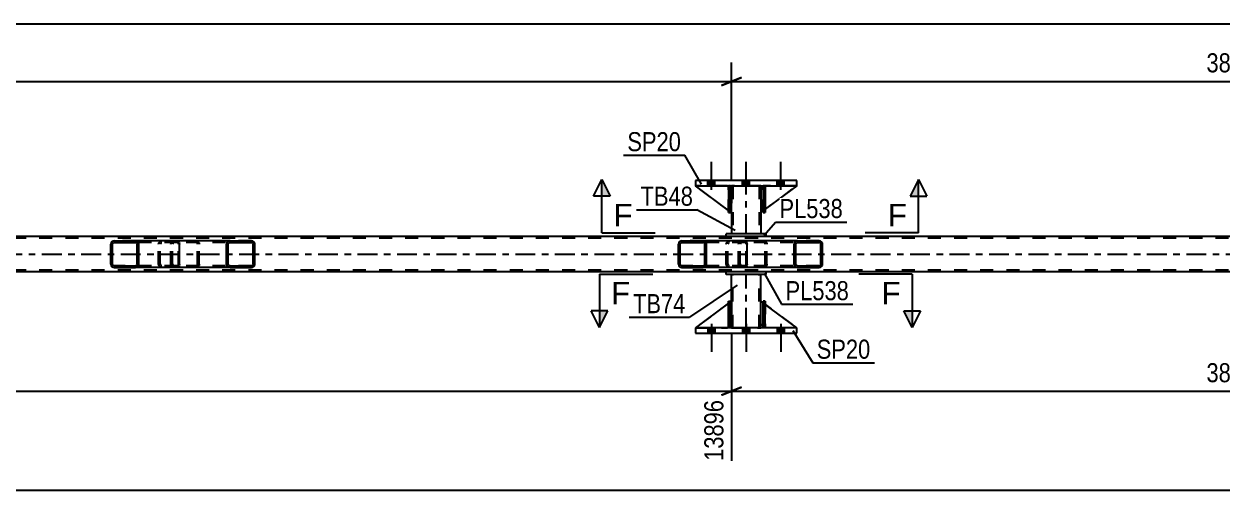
# Model space of a CAD drawing. Header units: millimetres. Extents: x -116 to 725, y -402 to 192.
# Drawn here: x 361.5 to 541.2, y -249.4 to -179.4 of the extents above; entities that cross this region are included whole.
import ezdxf

# ---------------------------------------------------------------- set-up
doc = ezdxf.new("R2010")
doc.units = ezdxf.units.MM
doc.linetypes.add('DXK_LINE_DOT2', pattern=[3.9198, 1.9599, -1.9599])
doc.linetypes.add('DXK_LINE_DOT3', pattern=[5.9187, 2.979, -0.9799, 0.9799, -0.9799])
doc.styles.add('Arial', font='ARIAL.TTF', dxfattribs={"height": 0.2})
doc.styles.add('Arial Narrow', font='ARIALN.TTF', dxfattribs={"height": 0.2})

# ---------------------------------------------------------------- blocks, each defined once
blk = doc.blocks.new('Part-203723422-4211 - 3915')
at = {"color": 2, "linetype": 'Continuous'}
for p, q in [((477.38, -202.95), (462.18, -202.95)), ((462.18, -202.95), (462.18, -203.75)), ((477.38, -203.75), (477.38, -202.95)), ((462.18, -203.75), (477.38, -203.75))]:
    blk.add_line(p, q, dxfattribs=at)
blk = doc.blocks.new('Part-203723422-3948 - 3915')
at = {"linetype": 'Continuous'}
h = blk.add_hatch(dxfattribs=at)
h.set_pattern_fill('', scale=0.7, style=0, pattern_type=0)
h.set_pattern_definition([(45, (481.2294, -212.2849), (-1.57154, 1.57154), [])])
h.paths.add_polyline_path([(481.27, -212.47), (481.23, -212.28), (481.12, -212.13), (480.95, -212.03), (480.76, -211.99), (477.52, -211.99), (477.33, -212.03), (477.16, -212.13), (477.05, -212.28), (477.01, -212.47), (477.01, -215.51), (477.05, -215.69), (477.16, -215.85), (477.33, -215.95), (477.52, -215.99), (480.76, -215.99), (480.95, -215.95), (481.12, -215.85), (481.23, -215.69), (481.27, -215.51)])
h.paths.add_polyline_path([(480.99, -215.6), (480.94, -215.68), (480.86, -215.73), (480.76, -215.75), (477.52, -215.75), (477.42, -215.73), (477.34, -215.68), (477.29, -215.6), (477.27, -215.51), (477.27, -212.47), (477.29, -212.38), (477.34, -212.3), (477.42, -212.25), (477.52, -212.23), (480.76, -212.23), (480.86, -212.25), (480.94, -212.3), (480.99, -212.38), (481.01, -212.47), (481.01, -215.51)])
at = {"color": 7, "linetype": 'DXK_LINE_DOT2'}
for p, q in [((468.98, -212.03), (469.17, -211.99)), ((469.65, -211.99), (469.17, -211.99)), ((472.41, -211.99), (472.6, -212.03)), ((480.76, -211.99), (477.52, -211.99)), ((468.66, -212.47), (468.7, -212.28)), ((468.66, -215.51), (468.66, -212.47)), ((468.94, -212.38), (468.92, -212.47)), ((468.92, -215.51), (468.92, -212.47)), ((468.99, -212.3), (468.94, -212.38)), ((469.08, -212.25), (468.99, -212.3)), ((469.17, -212.23), (469.08, -212.25)), ((480.76, -212.23), (469.17, -212.23)), ((472.51, -212.25), (472.41, -212.23)), ((472.59, -212.3), (472.51, -212.25)), ((472.64, -212.38), (472.59, -212.3)), ((472.66, -212.47), (472.64, -212.38)), ((472.66, -215.51), (472.66, -212.47)), ((472.88, -212.28), (472.92, -212.47)), ((472.92, -215.51), (472.92, -212.47)), ((468.7, -215.69), (468.66, -215.51)), ((468.92, -215.51), (468.94, -215.6)), ((468.94, -215.6), (468.99, -215.68)), ((472.59, -215.68), (472.64, -215.6)), ((472.64, -215.6), (472.66, -215.51)), ((472.92, -215.51), (472.88, -215.69)), ((469.17, -215.99), (468.98, -215.95)), ((468.99, -215.68), (469.08, -215.73)), ((469.08, -215.73), (469.17, -215.75)), ((480.76, -215.75), (469.17, -215.75)), ((469.65, -215.99), (469.17, -215.99)), ((472.41, -215.75), (472.51, -215.73)), ((472.6, -215.95), (472.41, -215.99)), ((472.51, -215.73), (472.59, -215.68)), ((480.76, -215.99), (477.52, -215.99))]:
    blk.add_line(p, q, dxfattribs=at)
at = {"color": 2, "linetype": 'Continuous'}
for p, q in [((477.52, -211.99), (469.65, -211.99)), ((477.52, -211.99), (477.33, -212.03)), ((477.52, -211.99), (480.76, -211.99)), ((480.95, -212.03), (480.76, -211.99)), ((477.05, -212.28), (477.01, -212.47)), ((477.01, -215.51), (477.01, -212.47)), ((477.27, -212.47), (477.29, -212.38)), ((477.27, -215.51), (477.27, -212.47)), ((477.29, -212.38), (477.34, -212.3)), ((477.34, -212.3), (477.42, -212.25)), ((477.42, -212.25), (477.52, -212.23)), ((477.52, -212.23), (480.76, -212.23)), ((480.76, -212.23), (480.86, -212.25)), ((480.86, -212.25), (480.94, -212.3)), ((480.94, -212.3), (480.99, -212.38)), ((480.99, -212.38), (481.01, -212.47)), ((481.01, -215.51), (481.01, -212.47)), ((481.27, -212.47), (481.23, -212.28)), ((481.27, -215.51), (481.27, -212.47)), ((477.01, -215.51), (477.05, -215.69)), ((477.29, -215.6), (477.27, -215.51)), ((477.34, -215.68), (477.29, -215.6)), ((480.99, -215.6), (480.94, -215.68)), ((481.01, -215.51), (480.99, -215.6)), ((481.23, -215.69), (481.27, -215.51)), ((477.52, -215.99), (469.65, -215.99)), ((477.33, -215.95), (477.52, -215.99)), ((477.42, -215.73), (477.34, -215.68)), ((477.52, -215.75), (477.42, -215.73)), ((477.52, -215.75), (480.76, -215.75)), ((477.52, -215.99), (480.76, -215.99)), ((480.86, -215.73), (480.76, -215.75)), ((480.76, -215.99), (480.95, -215.95)), ((480.94, -215.68), (480.86, -215.73))]:
    blk.add_line(p, q, dxfattribs=at)
at = {"color": 7, "linetype": 'DXK_LINE_DOT2'}
for centre, start, end in [((469.15, -212.49), 110.7583, 155.68), ((472.43, -212.49), 24.32, 69.2417), ((469.15, -215.49), 204.32, 249.2417), ((472.43, -215.49), 290.7583, 335.68)]:
    blk.add_arc(centre, 0.496, start, end, dxfattribs=at)
at = {"color": 2, "linetype": 'Continuous'}
for centre, start, end in [((477.5, -212.49), 110.7583, 155.68), ((480.78, -212.49), 24.32, 69.2417), ((477.5, -215.49), 204.32, 249.2417), ((480.78, -215.49), 290.7583, 335.68)]:
    blk.add_arc(centre, 0.496, start, end, dxfattribs=at)
blk = doc.blocks.new('Part-203723422-4023 - 3915')
at = {"linetype": 'Continuous'}
h = blk.add_hatch(dxfattribs=at)
h.set_pattern_fill('', scale=0.7, style=0, pattern_type=0)
h.set_pattern_definition([(45, (463.8187, -212.2849), (-1.57154, 1.57154), [])])
h.paths.add_polyline_path([(463.86, -212.47), (463.82, -212.28), (463.71, -212.13), (463.55, -212.03), (463.35, -211.99), (460.17, -211.99), (459.98, -212.03), (459.81, -212.13), (459.71, -212.28), (459.67, -212.47), (459.67, -215.51), (459.71, -215.69), (459.81, -215.85), (459.98, -215.95), (460.17, -215.99), (463.35, -215.99), (463.55, -215.95), (463.71, -215.85), (463.82, -215.69), (463.86, -215.51)])
h.paths.add_polyline_path([(463.59, -215.6), (463.53, -215.68), (463.45, -215.73), (463.35, -215.75), (460.17, -215.75), (460.07, -215.73), (459.99, -215.68), (459.94, -215.6), (459.92, -215.51), (459.92, -212.47), (459.94, -212.38), (459.99, -212.3), (460.07, -212.25), (460.17, -212.23), (463.35, -212.23), (463.45, -212.25), (463.53, -212.3), (463.59, -212.38), (463.61, -212.47), (463.61, -215.51)])
at = {"color": 2, "linetype": 'Continuous'}
for p, q in [((460.17, -211.99), (459.98, -212.03)), ((460.17, -211.99), (463.35, -211.99)), ((469.65, -211.99), (463.35, -211.99)), ((463.55, -212.03), (463.35, -211.99)), ((469.65, -211.99), (469.76, -212.03)), ((459.71, -212.28), (459.67, -212.47)), ((459.67, -215.51), (459.67, -212.47)), ((459.92, -212.47), (459.94, -212.38)), ((459.92, -215.51), (459.92, -212.47)), ((459.94, -212.38), (459.99, -212.3)), ((459.99, -212.3), (460.07, -212.25)), ((460.07, -212.25), (460.17, -212.23)), ((460.17, -212.23), (463.35, -212.23)), ((463.35, -212.23), (463.45, -212.25)), ((463.45, -212.25), (463.53, -212.3)), ((463.53, -212.3), (463.59, -212.38)), ((463.59, -212.38), (463.61, -212.47)), ((463.61, -215.51), (463.61, -212.47)), ((463.86, -212.47), (463.82, -212.28)), ((463.86, -215.51), (463.86, -212.47)), ((469.76, -212.03), (469.85, -212.13)), ((469.85, -212.13), (469.9, -212.28)), ((469.9, -212.28), (469.93, -212.47)), ((469.93, -215.51), (469.93, -212.47)), ((459.67, -215.51), (459.71, -215.69)), ((459.94, -215.6), (459.92, -215.51)), ((459.99, -215.68), (459.94, -215.6)), ((463.59, -215.6), (463.53, -215.68)), ((463.61, -215.51), (463.59, -215.6)), ((463.82, -215.69), (463.86, -215.51)), ((469.93, -215.51), (469.9, -215.69)), ((459.98, -215.95), (460.17, -215.99)), ((460.07, -215.73), (459.99, -215.68)), ((460.17, -215.75), (460.07, -215.73)), ((460.17, -215.75), (463.35, -215.75)), ((460.17, -215.99), (463.35, -215.99)), ((463.45, -215.73), (463.35, -215.75)), ((463.35, -215.99), (463.55, -215.95)), ((469.65, -215.99), (463.35, -215.99)), ((463.53, -215.68), (463.45, -215.73)), ((469.76, -215.95), (469.65, -215.99)), ((469.85, -215.85), (469.76, -215.95)), ((469.9, -215.69), (469.85, -215.85))]:
    blk.add_line(p, q, dxfattribs=at)
at = {"color": 7, "linetype": 'DXK_LINE_DOT2'}
for p, q in [((463.35, -211.99), (460.17, -211.99)), ((467.13, -212.03), (467.32, -211.99)), ((468.66, -212.23), (468.66, -211.99)), ((469.65, -212.23), (460.17, -212.23)), ((466.82, -212.47), (466.86, -212.28)), ((466.82, -215.51), (466.82, -212.47)), ((467.09, -212.38), (467.07, -212.47)), ((467.07, -215.51), (467.07, -212.47)), ((467.14, -212.3), (467.09, -212.38)), ((467.22, -212.25), (467.14, -212.3)), ((467.32, -212.23), (467.22, -212.25)), ((469.71, -212.25), (469.65, -212.23)), ((469.75, -212.3), (469.71, -212.25)), ((469.78, -212.38), (469.75, -212.3)), ((469.79, -212.47), (469.78, -212.38)), ((469.79, -215.51), (469.79, -212.47)), ((466.86, -215.69), (466.82, -215.51)), ((467.07, -215.51), (467.09, -215.6)), ((467.09, -215.6), (467.14, -215.68)), ((469.75, -215.68), (469.78, -215.6)), ((469.78, -215.6), (469.79, -215.51)), ((469.65, -215.75), (460.17, -215.75)), ((463.35, -215.99), (460.17, -215.99)), ((467.32, -215.99), (467.13, -215.95)), ((467.14, -215.68), (467.16, -215.69)), ((467.16, -215.69), (467.22, -215.73)), ((467.22, -215.73), (467.32, -215.75)), ((468.66, -215.99), (468.66, -215.75)), ((469.65, -215.75), (469.71, -215.73)), ((469.71, -215.73), (469.75, -215.68))]:
    blk.add_line(p, q, dxfattribs=at)
at = {"color": 2, "linetype": 'Continuous'}
for centre, start, end in [((460.16, -212.48), 111.1941, 156.1506), ((463.37, -212.48), 23.8494, 68.8059), ((460.16, -215.49), 203.8494, 248.8059), ((463.37, -215.49), 291.1941, 336.1506)]:
    blk.add_arc(centre, 0.492, start, end, dxfattribs=at)
at = {"color": 7, "linetype": 'DXK_LINE_DOT2'}
for centre, start, end in [((467.31, -212.48), 111.1941, 156.1506), ((467.31, -215.49), 203.8494, 248.8059)]:
    blk.add_arc(centre, 0.492, start, end, dxfattribs=at)
blk = doc.blocks.new('Part-203723422-4037 - 3915')
at = {"color": 2, "linetype": 'Continuous'}
for p, q in [((472.78, -210.95), (466.78, -210.95)), ((466.78, -211.35), (466.78, -210.95)), ((472.78, -211.35), (466.78, -211.35)), ((472.78, -211.35), (472.78, -210.95))]:
    blk.add_line(p, q, dxfattribs=at)
blk = doc.blocks.new('Part-203723422-4042 - 3915')
at = {"color": 2, "linetype": 'Continuous'}
for p, q in [((472.78, -216.63), (466.78, -216.63)), ((466.78, -217.03), (466.78, -216.63)), ((472.78, -217.03), (466.78, -217.03)), ((472.78, -217.03), (472.78, -216.63))]:
    blk.add_line(p, q, dxfattribs=at)
blk = doc.blocks.new('Part-203723422-4047 - 3915')
at = {"color": 2, "linetype": 'Continuous'}
for p, q in [((472.65, -203.75), (472.33, -203.75)), ((472.33, -203.75), (472.33, -207.75)), ((472.65, -203.75), (472.65, -203.75)), ((472.65, -203.75), (472.65, -207.75)), ((472.65, -207.75), (472.33, -207.75))]:
    blk.add_line(p, q, dxfattribs=at)
at = {"color": 7, "linetype": 'DXK_LINE_DOT2'}
for p, q in [((472.33, -204.35), (472.33, -203.75)), ((472.65, -204.35), (472.33, -204.35)), ((472.33, -204.35), (472.33, -207.75)), ((472.65, -204.35), (472.65, -203.75)), ((472.65, -203.75), (472.65, -203.75)), ((472.65, -207.75), (472.65, -204.35))]:
    blk.add_line(p, q, dxfattribs=at)
blk = doc.blocks.new('Part-203723422-4057 - 3915')
at = {"color": 2, "linetype": 'Continuous'}
for p, q in [((472.33, -225.03), (472.33, -221.03)), ((472.33, -221.03), (472.65, -221.03)), ((472.65, -225.03), (472.65, -221.03)), ((472.33, -225.03), (472.33, -225.03)), ((472.65, -225.03), (472.33, -225.03))]:
    blk.add_line(p, q, dxfattribs=at)
at = {"color": 7, "linetype": 'DXK_LINE_DOT2'}
for p, q in [((472.33, -221.03), (472.33, -224.43)), ((472.65, -224.43), (472.65, -221.03)), ((472.33, -224.43), (472.33, -225.03)), ((472.33, -224.43), (472.65, -224.43)), ((472.65, -225.03), (472.65, -224.43)), ((472.65, -225.03), (472.65, -225.03))]:
    blk.add_line(p, q, dxfattribs=at)
blk = doc.blocks.new('Part-203723422-4024 - 3915')
at = {"linetype": 'Continuous'}
h = blk.add_hatch(dxfattribs=at)
h.set_pattern_fill('', scale=0.7, style=0, pattern_type=0)
h.set_pattern_definition([(45, (396.0952, -212.2849), (-1.57154, 1.57154), [])])
h.paths.add_polyline_path([(396.13, -212.47), (396.1, -212.28), (395.98, -212.13), (395.82, -212.03), (395.62, -211.99), (392.39, -211.99), (392.19, -212.03), (392.03, -212.13), (391.92, -212.28), (391.88, -212.47), (391.88, -215.51), (391.92, -215.69), (392.03, -215.85), (392.19, -215.95), (392.39, -215.99), (395.62, -215.99), (395.82, -215.95), (395.98, -215.85), (396.1, -215.69), (396.13, -215.51)])
h.paths.add_polyline_path([(395.86, -215.6), (395.8, -215.68), (395.72, -215.73), (395.62, -215.75), (392.39, -215.75), (392.29, -215.73), (392.21, -215.68), (392.15, -215.6), (392.13, -215.51), (392.13, -212.47), (392.15, -212.38), (392.21, -212.3), (392.29, -212.25), (392.39, -212.23), (395.62, -212.23), (395.72, -212.25), (395.8, -212.3), (395.86, -212.38), (395.88, -212.47), (395.88, -215.51)])
at = {"color": 7, "linetype": 'DXK_LINE_DOT2'}
for p, q in [((383.84, -212.03), (384.04, -211.99)), ((384.52, -211.99), (384.04, -211.99)), ((387.27, -211.99), (387.47, -212.03)), ((395.62, -211.99), (392.39, -211.99)), ((383.53, -212.47), (383.57, -212.28)), ((383.53, -215.51), (383.53, -212.47)), ((383.8, -212.38), (383.78, -212.47)), ((383.78, -215.51), (383.78, -212.47)), ((383.86, -212.3), (383.8, -212.38)), ((383.94, -212.25), (383.86, -212.3)), ((384.04, -212.23), (383.94, -212.25)), ((395.62, -212.23), (384.04, -212.23)), ((387.37, -212.25), (387.27, -212.23)), ((387.45, -212.3), (387.37, -212.25)), ((387.51, -212.38), (387.45, -212.3)), ((387.53, -212.47), (387.51, -212.38)), ((387.53, -215.51), (387.53, -212.47)), ((387.75, -212.28), (387.78, -212.47)), ((387.78, -215.51), (387.78, -212.47)), ((383.57, -215.69), (383.53, -215.51)), ((383.78, -215.51), (383.8, -215.6)), ((383.8, -215.6), (383.86, -215.68)), ((387.45, -215.68), (387.51, -215.6)), ((387.51, -215.6), (387.53, -215.51)), ((387.78, -215.51), (387.75, -215.69)), ((384.04, -215.99), (383.84, -215.95)), ((383.86, -215.68), (383.94, -215.73)), ((383.94, -215.73), (384.04, -215.75)), ((395.62, -215.75), (384.04, -215.75)), ((384.52, -215.99), (384.04, -215.99)), ((387.27, -215.75), (387.37, -215.73)), ((387.47, -215.95), (387.27, -215.99)), ((387.37, -215.73), (387.45, -215.68)), ((395.62, -215.99), (392.39, -215.99))]:
    blk.add_line(p, q, dxfattribs=at)
at = {"color": 2, "linetype": 'Continuous'}
for p, q in [((392.39, -211.99), (384.52, -211.99)), ((392.39, -211.99), (392.19, -212.03)), ((392.39, -211.99), (395.62, -211.99)), ((395.82, -212.03), (395.62, -211.99)), ((391.92, -212.28), (391.88, -212.47)), ((391.88, -215.51), (391.88, -212.47)), ((392.13, -212.47), (392.15, -212.38)), ((392.13, -215.51), (392.13, -212.47)), ((392.15, -212.38), (392.21, -212.3)), ((392.21, -212.3), (392.29, -212.25)), ((392.29, -212.25), (392.39, -212.23)), ((392.39, -212.23), (395.62, -212.23)), ((395.62, -212.23), (395.72, -212.25)), ((395.72, -212.25), (395.8, -212.3)), ((395.8, -212.3), (395.86, -212.38)), ((395.86, -212.38), (395.88, -212.47)), ((395.88, -215.51), (395.88, -212.47)), ((396.13, -212.47), (396.1, -212.28)), ((396.13, -215.51), (396.13, -212.47)), ((391.88, -215.51), (391.92, -215.69)), ((392.15, -215.6), (392.13, -215.51)), ((392.21, -215.68), (392.15, -215.6)), ((395.86, -215.6), (395.8, -215.68)), ((395.88, -215.51), (395.86, -215.6)), ((396.1, -215.69), (396.13, -215.51)), ((392.39, -215.99), (384.52, -215.99)), ((392.19, -215.95), (392.39, -215.99)), ((392.29, -215.73), (392.21, -215.68)), ((392.39, -215.75), (392.29, -215.73)), ((392.39, -215.75), (395.62, -215.75)), ((392.39, -215.99), (395.62, -215.99)), ((395.72, -215.73), (395.62, -215.75)), ((395.62, -215.99), (395.82, -215.95)), ((395.8, -215.68), (395.72, -215.73))]:
    blk.add_line(p, q, dxfattribs=at)
at = {"color": 7, "linetype": 'DXK_LINE_DOT2'}
for centre, start, end in [((384.02, -212.49), 110.7583, 155.68), ((387.29, -212.49), 24.32, 69.2417), ((384.02, -215.49), 204.32, 249.2417), ((387.29, -215.49), 290.7583, 335.68)]:
    blk.add_arc(centre, 0.496, start, end, dxfattribs=at)
at = {"color": 2, "linetype": 'Continuous'}
for centre, start, end in [((392.37, -212.49), 110.7583, 155.68), ((395.64, -212.49), 24.32, 69.2417), ((392.37, -215.49), 204.32, 249.2417), ((395.64, -215.49), 290.7583, 335.68)]:
    blk.add_arc(centre, 0.496, start, end, dxfattribs=at)
blk = doc.blocks.new('Part-203723422-4050 - 3915')
at = {"color": 2, "linetype": 'Continuous'}
for p, q in [((467.13, -207.42), (462.18, -203.75)), ((467.13, -203.9), (466.98, -203.75)), ((467.58, -204.35), (467.45, -204.22)), ((467.58, -204.35), (467.58, -204.35)), ((467.58, -207.75), (467.58, -204.35)), ((467.45, -207.66), (467.58, -207.75)), ((467.58, -207.75), (467.58, -207.75))]:
    blk.add_line(p, q, dxfattribs=at)
at = {"color": 7, "linetype": 'DXK_LINE_DOT2'}
for p, q in [((466.98, -203.75), (462.18, -203.75)), ((466.98, -203.75), (467.58, -204.35)), ((467.45, -204.22), (467.13, -203.9)), ((467.58, -204.35), (467.58, -207.75)), ((467.45, -207.66), (467.13, -207.42))]:
    blk.add_line(p, q, dxfattribs=at)
blk = doc.blocks.new('Bolt-203723422-4055 - 3915')
at = {"linetype": 'Continuous'}
for points in [[(465.1, -225.03), (464.06, -225.03), (464.06, -225.83), (465.1, -225.83)], [(465.1, -225.03), (464.06, -225.03), (464.06, -225.83), (465.1, -225.83)], [(465.1, -225.03), (464.06, -225.03), (464.06, -225.83), (465.1, -225.83)], [(470.3, -225.03), (469.26, -225.03), (469.26, -225.83), (470.3, -225.83)], [(470.3, -225.03), (469.26, -225.03), (469.26, -225.83), (470.3, -225.83)], [(475.5, -225.03), (474.46, -225.03), (474.46, -225.83), (475.5, -225.83)], [(475.5, -225.03), (474.46, -225.03), (474.46, -225.83), (475.5, -225.83)], [(475.5, -225.03), (474.46, -225.03), (474.46, -225.83), (475.5, -225.83)]]:
    blk.add_hatch(color=1, dxfattribs=at).paths.add_polyline_path(points)
at = {"color": 1, "linetype": 'Continuous'}
for p, q in [((464.58, -224.43), (464.58, -228.63)), ((464.58, -224.43), (464.58, -228.63)), ((464.58, -224.43), (464.58, -228.63)), ((469.78, -224.43), (469.78, -228.63)), ((469.78, -224.43), (469.78, -228.63)), ((474.98, -224.43), (474.98, -228.63)), ((474.98, -224.43), (474.98, -228.63)), ((474.98, -224.43), (474.98, -228.63)), ((464.06, -225.03), (464.06, -225.83)), ((464.06, -225.03), (464.06, -225.83)), ((464.06, -225.03), (464.06, -225.83)), ((465.1, -225.03), (465.1, -225.83)), ((465.1, -225.03), (465.1, -225.83)), ((465.1, -225.03), (465.1, -225.83)), ((469.26, -225.03), (469.26, -225.83)), ((469.26, -225.03), (469.26, -225.83)), ((470.3, -225.03), (470.3, -225.83)), ((470.3, -225.03), (470.3, -225.83)), ((474.46, -225.03), (474.46, -225.83)), ((474.46, -225.03), (474.46, -225.83)), ((474.46, -225.03), (474.46, -225.83)), ((475.5, -225.03), (475.5, -225.83)), ((475.5, -225.03), (475.5, -225.83)), ((475.5, -225.03), (475.5, -225.83))]:
    blk.add_line(p, q, dxfattribs=at)
blk = doc.blocks.new('Bolt-203723422-4056 - 3915')
at = {"linetype": 'Continuous'}
for points in [[(464.06, -203.75), (465.1, -203.75), (465.1, -202.95), (464.06, -202.95)], [(464.06, -203.75), (465.1, -203.75), (465.1, -202.95), (464.06, -202.95)], [(464.06, -203.75), (465.1, -203.75), (465.1, -202.95), (464.06, -202.95)], [(469.26, -203.75), (470.3, -203.75), (470.3, -202.95), (469.26, -202.95)], [(469.26, -203.75), (470.3, -203.75), (470.3, -202.95), (469.26, -202.95)], [(474.46, -203.75), (475.5, -203.75), (475.5, -202.95), (474.46, -202.95)], [(474.46, -203.75), (475.5, -203.75), (475.5, -202.95), (474.46, -202.95)], [(474.46, -203.75), (475.5, -203.75), (475.5, -202.95), (474.46, -202.95)]]:
    blk.add_hatch(color=1, dxfattribs=at).paths.add_polyline_path(points)
at = {"color": 1, "linetype": 'Continuous'}
for p, q in [((464.58, -204.35), (464.58, -200.15)), ((464.58, -204.35), (464.58, -200.15)), ((464.58, -204.35), (464.58, -200.15)), ((469.78, -204.35), (469.78, -200.15)), ((469.78, -204.35), (469.78, -200.15)), ((474.98, -204.35), (474.98, -200.15)), ((474.98, -204.35), (474.98, -200.15)), ((474.98, -204.35), (474.98, -200.15)), ((464.06, -203.75), (464.06, -202.95)), ((464.06, -203.75), (464.06, -202.95)), ((464.06, -203.75), (464.06, -202.95)), ((465.1, -203.75), (465.1, -202.95)), ((465.1, -203.75), (465.1, -202.95)), ((465.1, -203.75), (465.1, -202.95)), ((469.26, -203.75), (469.26, -202.95)), ((469.26, -203.75), (469.26, -202.95)), ((470.3, -203.75), (470.3, -202.95)), ((470.3, -203.75), (470.3, -202.95)), ((474.46, -203.75), (474.46, -202.95)), ((474.46, -203.75), (474.46, -202.95)), ((474.46, -203.75), (474.46, -202.95)), ((475.5, -203.75), (475.5, -202.95)), ((475.5, -203.75), (475.5, -202.95)), ((475.5, -203.75), (475.5, -202.95))]:
    blk.add_line(p, q, dxfattribs=at)
blk = doc.blocks.new('Part-203723422-4060 - 3915')
at = {"color": 2, "linetype": 'Continuous'}
for p, q in [((467.13, -221.36), (462.18, -225.03)), ((467.58, -221.03), (467.45, -221.12)), ((467.58, -224.43), (467.58, -221.03)), ((467.58, -224.43), (467.45, -224.56)), ((467.58, -224.43), (467.58, -224.43)), ((467.13, -224.88), (466.98, -225.03))]:
    blk.add_line(p, q, dxfattribs=at)
at = {"color": 7, "linetype": 'DXK_LINE_DOT2'}
for p, q in [((467.45, -221.12), (467.13, -221.36)), ((467.58, -224.43), (467.58, -221.03)), ((467.58, -224.43), (466.98, -225.03)), ((467.45, -224.56), (467.13, -224.88)), ((462.18, -225.03), (466.98, -225.03))]:
    blk.add_line(p, q, dxfattribs=at)
blk = doc.blocks.new('Part-203723422-4063 - 3915')
at = {"color": 7, "linetype": 'DXK_LINE_DOT2'}
for p, q in [((467.58, -221.03), (462.18, -225.03)), ((467.58, -224.43), (467.58, -221.03)), ((467.58, -221.03), (467.58, -224.43)), ((466.98, -225.03), (467.58, -224.43)), ((467.58, -224.43), (466.98, -225.03)), ((467.58, -224.43), (467.58, -224.43)), ((462.18, -225.03), (466.98, -225.03))]:
    blk.add_line(p, q, dxfattribs=at)
blk = doc.blocks.new('Part-203723422-4066 - 3915')
at = {"color": 2, "linetype": 'Continuous'}
for p, q in [((471.98, -224.43), (471.98, -221.03)), ((472.33, -221.29), (471.98, -221.03)), ((477.38, -225.03), (472.65, -221.53)), ((472.33, -224.78), (471.98, -224.43))]:
    blk.add_line(p, q, dxfattribs=at)
at = {"color": 7, "linetype": 'DXK_LINE_DOT2'}
for p, q in [((472.65, -221.53), (472.33, -221.29)), ((472.58, -225.03), (472.33, -224.78)), ((477.38, -225.03), (472.58, -225.03)), ((477.38, -225.03), (477.38, -225.03)), ((477.38, -225.03), (477.38, -225.03))]:
    blk.add_line(p, q, dxfattribs=at)
blk = doc.blocks.new('Part-203723422-4114 - 3915')
at = {"color": 2, "linetype": 'Continuous'}
for p, q in [((467.58, -203.75), (467.58, -204.35)), ((471.98, -203.75), (471.98, -204.35)), ((467.58, -207.75), (467.58, -210.95)), ((471.98, -207.75), (471.98, -210.95))]:
    blk.add_line(p, q, dxfattribs=at)
at = {"color": 7, "linetype": 'DXK_LINE_DOT2'}
for p, q in [((471.98, -203.75), (467.58, -203.75)), ((467.58, -204.35), (467.58, -207.75)), ((467.82, -203.75), (467.82, -210.95)), ((471.74, -203.75), (471.74, -210.95)), ((471.98, -204.35), (471.98, -207.75)), ((471.98, -210.95), (467.58, -210.95))]:
    blk.add_line(p, q, dxfattribs=at)
at = {"color": 7, "linetype": 'DXK_LINE_DOT3'}
blk.add_line((469.78, -210.95), (469.78, -203.75), dxfattribs=at)
blk = doc.blocks.new('Part-203723422-4117 - 3915')
at = {"color": 7, "linetype": 'DXK_LINE_DOT2'}
for p, q in [((471.98, -224.43), (471.98, -221.03)), ((471.98, -221.03), (477.38, -225.03)), ((472.58, -225.03), (471.98, -224.43)), ((477.38, -225.03), (472.58, -225.03))]:
    blk.add_line(p, q, dxfattribs=at)
blk = doc.blocks.new('Part-203723422-4122 - 3915')
at = {"color": 2, "linetype": 'Continuous'}
for p, q in [((462.18, -225.03), (462.18, -225.83)), ((477.38, -225.03), (462.18, -225.03)), ((462.18, -225.83), (477.38, -225.83)), ((477.38, -225.83), (477.38, -225.03))]:
    blk.add_line(p, q, dxfattribs=at)
blk = doc.blocks.new('Part-203723422-4127 - 3915')
at = {"color": 2, "linetype": 'Continuous'}
for p, q in [((467.58, -221.03), (467.58, -217.03)), ((471.98, -221.03), (471.98, -217.03)), ((467.58, -225.03), (467.58, -224.43)), ((471.98, -225.03), (471.98, -224.43))]:
    blk.add_line(p, q, dxfattribs=at)
at = {"color": 7, "linetype": 'DXK_LINE_DOT2'}
for p, q in [((471.98, -217.03), (467.58, -217.03)), ((467.82, -225.03), (467.82, -217.03)), ((471.74, -225.03), (471.74, -217.03)), ((467.58, -224.43), (467.58, -221.03)), ((471.98, -224.43), (471.98, -221.03)), ((467.58, -225.03), (471.98, -225.03))]:
    blk.add_line(p, q, dxfattribs=at)
at = {"color": 7, "linetype": 'DXK_LINE_DOT3'}
blk.add_line((469.78, -225.03), (469.78, -217.03), dxfattribs=at)
blk = doc.blocks.new('Part-203723422-4128 - 3915')
at = {"color": 7, "linetype": 'DXK_LINE_DOT2'}
for p, q in [((467.13, -204.35), (467.13, -203.75)), ((467.13, -203.75), (467.13, -203.75)), ((467.13, -203.75), (467.13, -207.75)), ((467.45, -203.75), (467.13, -203.75)), ((467.13, -207.75), (467.13, -204.35)), ((467.13, -204.35), (467.45, -204.35)), ((467.45, -204.35), (467.45, -203.75)), ((467.45, -207.75), (467.45, -203.75)), ((467.45, -204.35), (467.45, -207.75)), ((467.13, -207.75), (467.45, -207.75))]:
    blk.add_line(p, q, dxfattribs=at)
blk = doc.blocks.new('Part-203723422-4129 - 3915')
at = {"color": 7, "linetype": 'DXK_LINE_DOT2'}
for p, q in [((472.33, -204.35), (472.33, -203.75)), ((472.33, -203.75), (472.33, -203.75)), ((472.33, -203.75), (472.33, -207.75)), ((472.65, -203.75), (472.33, -203.75)), ((472.33, -207.75), (472.33, -204.35)), ((472.33, -204.35), (472.65, -204.35)), ((472.65, -204.35), (472.65, -203.75)), ((472.65, -207.75), (472.65, -203.75)), ((472.65, -204.35), (472.65, -207.75)), ((472.33, -207.75), (472.65, -207.75))]:
    blk.add_line(p, q, dxfattribs=at)
blk = doc.blocks.new('Part-203723422-4130 - 3915')
at = {"color": 2, "linetype": 'Continuous'}
for p, q in [((467.45, -203.75), (467.13, -203.75)), ((467.13, -203.75), (467.13, -207.75)), ((467.45, -203.75), (467.45, -203.75)), ((467.45, -203.75), (467.45, -207.75)), ((467.45, -207.75), (467.13, -207.75))]:
    blk.add_line(p, q, dxfattribs=at)
at = {"color": 7, "linetype": 'DXK_LINE_DOT2'}
for p, q in [((467.13, -204.35), (467.13, -203.75)), ((467.45, -204.35), (467.13, -204.35)), ((467.13, -204.35), (467.13, -207.75)), ((467.45, -204.35), (467.45, -203.75)), ((467.45, -203.75), (467.45, -203.75)), ((467.45, -207.75), (467.45, -204.35))]:
    blk.add_line(p, q, dxfattribs=at)
blk = doc.blocks.new('Part-203723422-4135 - 3915')
at = {"color": 7, "linetype": 'DXK_LINE_DOT2'}
for p, q in [((467.58, -207.75), (462.18, -203.75)), ((462.18, -203.75), (466.98, -203.75)), ((466.98, -203.75), (467.58, -204.35)), ((467.58, -204.35), (466.98, -203.75)), ((467.58, -204.35), (467.58, -207.75)), ((467.58, -204.35), (467.58, -204.35)), ((467.58, -204.35), (467.58, -207.75))]:
    blk.add_line(p, q, dxfattribs=at)
blk = doc.blocks.new('Part-203723422-4138 - 3915')
at = {"color": 2, "linetype": 'Continuous'}
for p, q in [((472.33, -204), (471.98, -204.35)), ((471.98, -204.35), (471.98, -207.75)), ((477.38, -203.75), (472.65, -207.25)), ((472.33, -207.49), (471.98, -207.75))]:
    blk.add_line(p, q, dxfattribs=at)
at = {"color": 7, "linetype": 'DXK_LINE_DOT2'}
for p, q in [((472.58, -203.75), (472.33, -204)), ((477.38, -203.75), (472.58, -203.75)), ((472.65, -207.25), (472.33, -207.49))]:
    blk.add_line(p, q, dxfattribs=at)
blk = doc.blocks.new('Part-203723422-4141 - 3915')
at = {"color": 7, "linetype": 'DXK_LINE_DOT2'}
for p, q in [((472.58, -203.75), (471.98, -204.35)), ((471.98, -207.75), (477.38, -203.75)), ((471.98, -204.35), (471.98, -207.75)), ((477.38, -203.75), (472.58, -203.75))]:
    blk.add_line(p, q, dxfattribs=at)
blk = doc.blocks.new('Part-203723422-4142 - 3915')
at = {"color": 7, "linetype": 'DXK_LINE_DOT2'}
for p, q in [((467.13, -221.03), (467.45, -221.03)), ((467.13, -224.43), (467.13, -221.03)), ((467.13, -221.03), (467.13, -225.03)), ((467.45, -221.03), (467.45, -224.43)), ((467.45, -225.03), (467.45, -221.12)), ((467.45, -224.43), (467.13, -224.43)), ((467.13, -225.03), (467.13, -224.43)), ((467.45, -224.43), (467.45, -225.03)), ((467.45, -225.03), (467.13, -225.03)), ((467.45, -225.03), (467.45, -225.03))]:
    blk.add_line(p, q, dxfattribs=at)
blk = doc.blocks.new('Part-203723422-4143 - 3915')
at = {"color": 7, "linetype": 'DXK_LINE_DOT2'}
for p, q in [((472.65, -221.03), (472.33, -221.03)), ((472.33, -224.43), (472.33, -221.03)), ((472.33, -221.03), (472.33, -225.03)), ((472.65, -221.03), (472.65, -224.43)), ((472.65, -225.03), (472.65, -221.03)), ((472.65, -224.43), (472.33, -224.43)), ((472.33, -225.03), (472.33, -224.43)), ((472.65, -224.43), (472.65, -225.03)), ((472.65, -225.03), (472.33, -225.03)), ((472.65, -225.03), (472.65, -225.03))]:
    blk.add_line(p, q, dxfattribs=at)
blk = doc.blocks.new('Part-203723422-4144 - 3915')
at = {"color": 2, "linetype": 'Continuous'}
for p, q in [((467.13, -225.03), (467.13, -221.03)), ((467.13, -221.03), (467.45, -221.03)), ((467.45, -225.03), (467.45, -221.03)), ((467.13, -225.03), (467.13, -225.03)), ((467.45, -225.03), (467.13, -225.03))]:
    blk.add_line(p, q, dxfattribs=at)
at = {"color": 7, "linetype": 'DXK_LINE_DOT2'}
for p, q in [((467.13, -221.03), (467.13, -224.43)), ((467.45, -224.43), (467.45, -221.03)), ((467.13, -224.43), (467.13, -225.03)), ((467.13, -224.43), (467.45, -224.43)), ((467.45, -225.03), (467.45, -224.43)), ((467.45, -225.03), (467.45, -225.03))]:
    blk.add_line(p, q, dxfattribs=at)
blk = doc.blocks.new('Part-203723422-4212 - 3915')
at = {"linetype": 'Continuous'}
h = blk.add_hatch(dxfattribs=at)
h.set_pattern_fill('', scale=0.7, style=0, pattern_type=0)
h.set_pattern_definition([(45, (378.6845, -212.2849), (-1.57154, 1.57154), [])])
h.paths.add_polyline_path([(378.72, -212.47), (378.68, -212.28), (378.58, -212.13), (378.41, -212.03), (378.22, -211.99), (375.04, -211.99), (374.84, -212.03), (374.68, -212.13), (374.57, -212.28), (374.53, -212.47), (374.53, -215.51), (374.57, -215.69), (374.68, -215.85), (374.84, -215.95), (375.04, -215.99), (378.22, -215.99), (378.41, -215.95), (378.58, -215.85), (378.68, -215.69), (378.72, -215.51)])
h.paths.add_polyline_path([(378.45, -215.6), (378.4, -215.68), (378.32, -215.73), (378.22, -215.75), (375.04, -215.75), (374.94, -215.73), (374.86, -215.68), (374.8, -215.6), (374.78, -215.51), (374.78, -212.47), (374.8, -212.38), (374.86, -212.3), (374.94, -212.25), (375.04, -212.23), (378.22, -212.23), (378.32, -212.25), (378.4, -212.3), (378.45, -212.38), (378.47, -212.47), (378.47, -215.51)])
at = {"color": 2, "linetype": 'Continuous'}
for p, q in [((375.04, -211.99), (374.84, -212.03)), ((375.04, -211.99), (378.22, -211.99)), ((384.52, -211.99), (378.22, -211.99)), ((378.41, -212.03), (378.22, -211.99)), ((384.52, -211.99), (384.62, -212.03)), ((374.57, -212.28), (374.53, -212.47)), ((374.53, -215.51), (374.53, -212.47)), ((374.78, -212.47), (374.8, -212.38)), ((374.78, -215.51), (374.78, -212.47)), ((374.8, -212.38), (374.86, -212.3)), ((374.86, -212.3), (374.94, -212.25)), ((374.94, -212.25), (375.04, -212.23)), ((375.04, -212.23), (378.22, -212.23)), ((378.22, -212.23), (378.32, -212.25)), ((378.32, -212.25), (378.4, -212.3)), ((378.4, -212.3), (378.45, -212.38)), ((378.45, -212.38), (378.47, -212.47)), ((378.47, -215.51), (378.47, -212.47)), ((378.72, -212.47), (378.68, -212.28)), ((378.72, -215.51), (378.72, -212.47)), ((384.62, -212.03), (384.71, -212.13)), ((384.71, -212.13), (384.77, -212.28)), ((384.77, -212.28), (384.79, -212.47)), ((384.79, -215.51), (384.79, -212.47)), ((374.53, -215.51), (374.57, -215.69)), ((374.8, -215.6), (374.78, -215.51)), ((374.86, -215.68), (374.8, -215.6)), ((378.45, -215.6), (378.4, -215.68)), ((378.47, -215.51), (378.45, -215.6)), ((378.68, -215.69), (378.72, -215.51)), ((384.79, -215.51), (384.77, -215.69)), ((374.84, -215.95), (375.04, -215.99)), ((374.94, -215.73), (374.86, -215.68)), ((375.04, -215.75), (374.94, -215.73)), ((375.04, -215.75), (378.22, -215.75)), ((375.04, -215.99), (378.22, -215.99)), ((378.32, -215.73), (378.22, -215.75)), ((378.22, -215.99), (378.41, -215.95)), ((384.52, -215.99), (378.22, -215.99)), ((378.4, -215.68), (378.32, -215.73)), ((384.62, -215.95), (384.52, -215.99)), ((384.71, -215.85), (384.62, -215.95)), ((384.77, -215.69), (384.71, -215.85))]:
    blk.add_line(p, q, dxfattribs=at)
at = {"color": 7, "linetype": 'DXK_LINE_DOT2'}
for p, q in [((378.22, -211.99), (375.04, -211.99)), ((381.99, -212.03), (382.19, -211.99)), ((383.53, -212.23), (383.53, -211.99)), ((384.52, -212.23), (375.04, -212.23)), ((381.68, -212.47), (381.72, -212.28)), ((381.68, -215.51), (381.68, -212.47)), ((381.95, -212.38), (381.93, -212.47)), ((381.93, -215.51), (381.93, -212.47)), ((382.01, -212.3), (381.95, -212.38)), ((382.01, -212.3), (382.03, -212.28)), ((382.03, -212.28), (382.09, -212.25)), ((382.09, -212.25), (382.19, -212.23)), ((384.57, -212.25), (384.52, -212.23)), ((384.62, -212.3), (384.57, -212.25)), ((384.65, -212.38), (384.62, -212.3)), ((384.66, -212.47), (384.65, -212.38)), ((384.66, -215.51), (384.66, -212.47)), ((381.72, -215.69), (381.68, -215.51)), ((381.93, -215.51), (381.95, -215.6)), ((381.95, -215.6), (382.01, -215.68)), ((384.62, -215.68), (384.65, -215.6)), ((384.65, -215.6), (384.66, -215.51)), ((384.52, -215.75), (375.04, -215.75)), ((378.22, -215.99), (375.04, -215.99)), ((382.19, -215.99), (381.99, -215.95)), ((382.01, -215.68), (382.03, -215.69)), ((382.03, -215.69), (382.09, -215.73)), ((382.09, -215.73), (382.19, -215.75)), ((383.53, -215.99), (383.53, -215.75)), ((384.52, -215.75), (384.57, -215.73)), ((384.57, -215.73), (384.62, -215.68))]:
    blk.add_line(p, q, dxfattribs=at)
at = {"color": 2, "linetype": 'Continuous'}
for centre, start, end in [((375.02, -212.48), 111.1941, 156.1506), ((378.23, -212.48), 23.8494, 68.8059), ((375.02, -215.49), 203.8494, 248.8059), ((378.23, -215.49), 291.1941, 336.1506)]:
    blk.add_arc(centre, 0.492, start, end, dxfattribs=at)
at = {"color": 7, "linetype": 'DXK_LINE_DOT2'}
for centre, start, end in [((382.17, -212.48), 111.1941, 156.1506), ((382.17, -215.49), 203.8494, 248.8059)]:
    blk.add_arc(centre, 0.492, start, end, dxfattribs=at)
blk = doc.blocks.new('Part-203723422-4214 - 3915')
at = {"color": 7, "linetype": 'DXK_LINE_DOT2'}
for p, q in [((608.77, -211.59), (-50.14, -211.59)), ((472.78, -211.35), (466.78, -211.35)), ((608.77, -216.39), (-50.14, -216.39)), ((472.78, -216.63), (466.78, -216.63))]:
    blk.add_line(p, q, dxfattribs=at)
at = {"color": 2, "linetype": 'Continuous'}
for p, q in [((466.78, -211.35), (217.36, -211.35)), ((608.77, -211.35), (472.78, -211.35)), ((466.78, -216.63), (217.36, -216.63)), ((608.77, -216.63), (472.78, -216.63))]:
    blk.add_line(p, q, dxfattribs=at)
at = {"color": 7, "linetype": 'DXK_LINE_DOT3'}
blk.add_line((-50.14, -213.99), (608.77, -213.99), dxfattribs=at)
blk = doc.blocks.new('StraightDimension-203723422-4302 - 3915')
at = {"color": 7, "linetype": 'Continuous'}
blk.add_line((-58.76, -179.45), (617.39, -179.45), dxfattribs=at)
blk = doc.blocks.new('StraightDimension-203723422-4252 - 3915')
at = {"color": 7, "linetype": 'Continuous'}
for p, q in [((467.58, -202.75), (467.58, -185.21)), ((212.16, -188.06), (467.58, -188.06)), ((466.08, -188.66), (469.08, -187.46))]:
    blk.add_line(p, q, dxfattribs=at)
blk = doc.blocks.new('StraightDimension-203723422-4258 - 3915')
at = {"color": 7, "linetype": 'Continuous'}
for p, q in [((467.58, -202.75), (467.58, -185.21)), ((617.39, -210.74), (617.39, -185.21)), ((469.08, -187.46), (466.08, -188.66)), ((467.58, -188.06), (617.39, -188.06)), ((615.89, -188.66), (618.89, -187.46))]:
    blk.add_line(p, q, dxfattribs=at)
at = {"color": 0}
blk.add_wipeout([(546.74, -187.31), (546.74, -183.11), (538.23, -183.11), (538.23, -187.31)], dxfattribs=at)
at = {"color": 3, "style": 'Arial Narrow'}
blk.add_text('3899', height=2.863, dxfattribs=at).set_placement((538.83, -186.71))
blk = doc.blocks.new('StraightDimension-203723422-4280 - 3915')
at = {"color": 7, "linetype": 'Continuous'}
for p, q in [((617.39, -217.63), (617.39, -244.99)), ((467.58, -226.03), (467.58, -244.99)), ((469.08, -233.95), (466.08, -235.15)), ((467.58, -234.55), (617.39, -234.55)), ((615.89, -235.15), (618.89, -233.95))]:
    blk.add_line(p, q, dxfattribs=at)
at = {"color": 0}
blk.add_wipeout([(546.74, -233.8), (546.74, -229.6), (538.23, -229.6), (538.23, -233.8)], dxfattribs=at)
at = {"color": 0, "linetype": 'Continuous'}
blk.add_wipeout([(616.79, -235.25), (612.59, -235.25), (612.59, -245.59), (616.79, -245.59)], dxfattribs=at)
at = {"color": 3, "style": 'Arial Narrow'}
blk.add_text('3899', height=2.863, dxfattribs=at).set_placement((538.83, -233.2))
at = {"color": 3, "linetype": 'Continuous', "style": 'Arial Narrow'}
blk.add_text('17794', height=2.863, rotation=90.0002, dxfattribs=at).set_placement((616.19, -244.99))
blk = doc.blocks.new('StraightDimension-203723422-4285 - 3915')
at = {"color": 7, "linetype": 'Continuous'}
for p, q in [((467.58, -226.03), (467.58, -244.99)), ((212.16, -234.55), (467.58, -234.55)), ((466.08, -235.15), (469.08, -233.95))]:
    blk.add_line(p, q, dxfattribs=at)
at = {"color": 0, "linetype": 'Continuous'}
blk.add_wipeout([(466.98, -235.25), (462.78, -235.25), (462.78, -245.59), (466.98, -245.59)], dxfattribs=at)
at = {"color": 3, "linetype": 'Continuous', "style": 'Arial Narrow'}
blk.add_text('13896', height=2.863, rotation=90.0002, dxfattribs=at).set_placement((466.38, -244.99))
blk = doc.blocks.new('StraightDimension-203723422-4323 - 3915')
at = {"color": 7, "linetype": 'Continuous'}
blk.add_line((-59.4, -249.37), (618.03, -249.37), dxfattribs=at)
blk = doc.blocks.new('Mark-203723422-4038 - 3915')
at = {"color": 0}
blk.add_wipeout([(485.21, -220.89), (485.21, -217.89), (475.71, -217.89), (475.71, -220.89)], dxfattribs=at)
blk.add_wipeout([(485.21, -220.89), (485.21, -217.89), (475.71, -217.89), (475.71, -220.89)], dxfattribs=at)
at = {"color": 30, "linetype": 'Continuous'}
for p, q in [((472.49, -216.82), (475.11, -221.49)), ((475.11, -221.49), (485.81, -221.49))]:
    blk.add_line(p, q, dxfattribs=at)
at = {"color": 3, "style": 'Arial Narrow'}
blk.add_text('PL538', height=2.863, dxfattribs=at).set_placement((475.71, -220.89))
blk = doc.blocks.new('Mark-203723422-4033 - 3915')
at = {"color": 0}
blk.add_wipeout([(484.31, -208.57), (484.31, -205.57), (474.8, -205.57), (474.8, -208.57)], dxfattribs=at)
blk.add_wipeout([(484.31, -208.57), (484.31, -205.57), (474.8, -205.57), (474.8, -208.57)], dxfattribs=at)
at = {"color": 30, "linetype": 'Continuous'}
for p, q in [((472.5, -211.15), (474.2, -209.17)), ((474.2, -209.17), (484.91, -209.17))]:
    blk.add_line(p, q, dxfattribs=at)
at = {"color": 3, "style": 'Arial Narrow'}
blk.add_text('PL538', height=2.863, dxfattribs=at).set_placement((474.8, -208.57))
blk = doc.blocks.new('Mark-203723422-4110 - 3915')
at = {"color": 0}
blk.add_wipeout([(461.82, -206.72), (461.82, -203.72), (453.97, -203.72), (453.97, -206.72)], dxfattribs=at)
blk.add_wipeout([(461.82, -206.72), (461.82, -203.72), (453.97, -203.72), (453.97, -206.72)], dxfattribs=at)
at = {"color": 30, "linetype": 'Continuous'}
for p in [(453.37, -207.32), (468.17, -210.45)]:
    blk.add_line(p, (462.42, -207.32), dxfattribs=at)
at = {"color": 3, "style": 'Arial Narrow'}
blk.add_text('TB48', height=2.863, dxfattribs=at).set_placement((453.97, -206.72))
blk = doc.blocks.new('Mark-203723422-4118 - 3915')
at = {"color": 0}
blk.add_wipeout([(488.42, -229.67), (488.42, -226.67), (480.38, -226.67), (480.38, -229.67)], dxfattribs=at)
blk.add_wipeout([(488.42, -229.67), (488.42, -226.67), (480.38, -226.67), (480.38, -229.67)], dxfattribs=at)
at = {"color": 30, "linetype": 'Continuous'}
for p, q in [((476.82, -225.45), (479.78, -230.27)), ((479.78, -230.27), (489.02, -230.27))]:
    blk.add_line(p, q, dxfattribs=at)
at = {"color": 3, "style": 'Arial Narrow'}
blk.add_text('SP20', height=2.863, dxfattribs=at).set_placement((480.38, -229.67))
blk = doc.blocks.new('Mark-203723422-4123 - 3915')
at = {"color": 0}
blk.add_wipeout([(460.68, -222.84), (460.68, -219.84), (452.83, -219.84), (452.83, -222.84)], dxfattribs=at)
blk.add_wipeout([(460.68, -222.84), (460.68, -219.84), (452.83, -219.84), (452.83, -222.84)], dxfattribs=at)
at = {"color": 30, "linetype": 'Continuous'}
for p in [(468.47, -218.64), (452.23, -223.44)]:
    blk.add_line(p, (461.28, -223.44), dxfattribs=at)
at = {"color": 3, "style": 'Arial Narrow'}
blk.add_text('TB74', height=2.863, dxfattribs=at).set_placement((452.83, -222.84))
blk = doc.blocks.new('Mark-203723422-4207 - 3915')
at = {"color": 0}
blk.add_wipeout([(460.02, -198.54), (460.02, -195.54), (451.98, -195.54), (451.98, -198.54)], dxfattribs=at)
blk.add_wipeout([(460.02, -198.54), (460.02, -195.54), (451.98, -195.54), (451.98, -198.54)], dxfattribs=at)
at = {"color": 30, "linetype": 'Continuous'}
for p in [(451.38, -199.14), (463.12, -203.47)]:
    blk.add_line(p, (460.62, -199.14), dxfattribs=at)
at = {"color": 3, "style": 'Arial Narrow'}
blk.add_text('SP20', height=2.863, dxfattribs=at).set_placement((451.98, -198.54))
blk = doc.blocks.new('SectionMark-203723422-4438 - 3915')
at = {"linetype": 'Continuous'}
for points in [[(449.4, -205.3), (448.15, -205.3), (448.15, -202.8)], [(495.65, -205.3), (494.4, -205.3), (495.65, -202.8)]]:
    blk.add_hatch(color=6, dxfattribs=at).paths.add_polyline_path(points)
at = {"color": 6, "linetype": 'Continuous'}
for p, q in [((446.9, -205.3), (448.15, -202.8)), ((448.15, -210.8), (448.15, -202.8)), ((448.15, -202.8), (449.4, -205.3)), ((495.65, -202.8), (494.4, -205.3)), ((495.65, -210.8), (495.65, -202.8)), ((495.65, -202.8), (496.9, -205.3)), ((449.4, -205.3), (446.9, -205.3)), ((494.4, -205.3), (496.9, -205.3)), ((448.15, -210.8), (456.15, -210.8)), ((495.65, -210.8), (487.65, -210.8))]:
    blk.add_line(p, q, dxfattribs=at)
at = {"color": 0, "linetype": 'Continuous'}
for points in [[(452.75, -209.8), (452.75, -206.3), (449.9, -206.3), (449.9, -209.8)], [(493.9, -209.8), (493.9, -206.3), (491.05, -206.3), (491.05, -209.8)]]:
    blk.add_wipeout(points, dxfattribs=at)
at = {"color": 3, "linetype": 'Continuous', "style": 'Arial'}
for p in [(449.9, -209.8), (491.05, -209.8)]:
    blk.add_text('F', height=3.34, dxfattribs=at).set_placement(p)
blk = doc.blocks.new('SectionMark-203723422-4442 - 3915')
at = {"linetype": 'Continuous'}
for points in [[(447.79, -222.49), (449.04, -222.49), (447.79, -224.99)], [(493.44, -222.49), (494.69, -222.49), (494.69, -224.99)]]:
    blk.add_hatch(color=6, dxfattribs=at).paths.add_polyline_path(points)
at = {"color": 6, "linetype": 'Continuous'}
for p, q in [((447.79, -216.99), (455.79, -216.99)), ((447.79, -216.99), (447.79, -224.99)), ((494.69, -216.99), (486.69, -216.99)), ((494.69, -216.99), (494.69, -224.99)), ((447.79, -224.99), (446.54, -222.49)), ((449.04, -222.49), (446.54, -222.49)), ((447.79, -224.99), (449.04, -222.49)), ((493.44, -222.49), (495.94, -222.49)), ((494.69, -224.99), (493.44, -222.49)), ((495.94, -222.49), (494.69, -224.99))]:
    blk.add_line(p, q, dxfattribs=at)
at = {"color": 0, "linetype": 'Continuous'}
for points in [[(452.39, -221.49), (452.39, -217.99), (449.54, -217.99), (449.54, -221.49)], [(492.94, -221.49), (492.94, -217.99), (490.09, -217.99), (490.09, -221.49)]]:
    blk.add_wipeout(points, dxfattribs=at)
at = {"color": 3, "linetype": 'Continuous', "style": 'Arial'}
for p in [(449.54, -221.49), (490.09, -221.49)]:
    blk.add_text('F', height=3.34, dxfattribs=at).set_placement(p)

msp = doc.modelspace()

# ---------------------------------------------------------------- block references
for name in ['Bolt-203723422-4056 - 3915', 'Part-203723422-4211 - 3915', 'Part-203723422-4050 - 3915', 'Part-203723422-4135 - 3915', 'Part-203723422-4128 - 3915', 'Part-203723422-4130 - 3915', 'Part-203723422-4114 - 3915', 'Part-203723422-4138 - 3915', 'Part-203723422-4141 - 3915', 'Part-203723422-4047 - 3915', 'Part-203723422-4129 - 3915', 'Part-203723422-4214 - 3915', 'Part-203723422-4212 - 3915', 'Part-203723422-4024 - 3915', 'Part-203723422-4023 - 3915', 'Part-203723422-4037 - 3915', 'Part-203723422-3948 - 3915', 'Part-203723422-4042 - 3915', 'Part-203723422-4127 - 3915', 'Part-203723422-4060 - 3915', 'Part-203723422-4063 - 3915', 'Part-203723422-4142 - 3915', 'Part-203723422-4144 - 3915', 'Part-203723422-4066 - 3915', 'Part-203723422-4117 - 3915', 'Part-203723422-4057 - 3915', 'Part-203723422-4143 - 3915', 'Bolt-203723422-4055 - 3915', 'Part-203723422-4122 - 3915']:
    msp.add_blockref(name, (0, 0))

# ---------------------------------------------------------------- next in the draw order: block references
for name in ['StraightDimension-203723422-4302 - 3915', 'StraightDimension-203723422-4280 - 3915']:
    msp.add_blockref(name, (0, 0))

# ---------------------------------------------------------------- next in the draw order: block references
for name in ['StraightDimension-203723422-4252 - 3915', 'StraightDimension-203723422-4285 - 3915']:
    msp.add_blockref(name, (0, 0))

# ---------------------------------------------------------------- next in the draw order: block references
for name in ['StraightDimension-203723422-4258 - 3915', 'StraightDimension-203723422-4323 - 3915']:
    msp.add_blockref(name, (0, 0))

# ---------------------------------------------------------------- next in the draw order: block references
for name in ['Mark-203723422-4110 - 3915', 'Mark-203723422-4033 - 3915', 'Mark-203723422-4038 - 3915', 'Mark-203723422-4123 - 3915', 'Mark-203723422-4118 - 3915']:
    msp.add_blockref(name, (0, 0))

# ---------------------------------------------------------------- next in the draw order: block references
for name in ['Mark-203723422-4207 - 3915', 'SectionMark-203723422-4442 - 3915']:
    msp.add_blockref(name, (0, 0))

# ---------------------------------------------------------------- next in the draw order: block references
msp.add_blockref('SectionMark-203723422-4438 - 3915', (0, 0))

doc.saveas('drawing.dxf')
